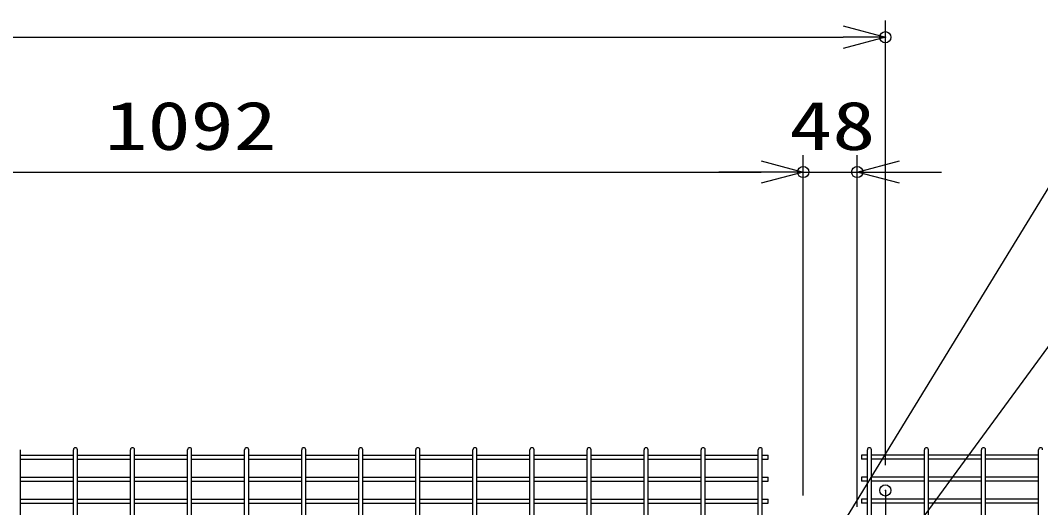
# Model space of a CAD drawing. Units: millimetres, scale not verified. Extents: x -4425 to 4425, y -3150 to 3150.
# Drawn here: x 2041 to 2948, y 962 to 1396 of the extents above; entities that cross this region are included whole.
import ezdxf
from ezdxf.enums import TextEntityAlignment as Align

# ---------------------------------------------------------------- set-up
doc = ezdxf.new("R2010")
doc.units = ezdxf.units.MM
doc.header["$LTSCALE"] = 20
doc.header["$PDMODE"] = 32
doc.header["$PDSIZE"] = 10
doc.linetypes.add('USER1', pattern=[2, 1.25, -0.25, 0.25, -0.25])
for name, color, linetype, lineweight in [('0-5_寸法', 4, 'Continuous', 25), ('0-8_J200', 3, 'Continuous', 25), ('0-A_LAYER04', 1, 'USER1', 25), ('0-C_LAYER15', 1, 'Continuous', 25), ('1-9_LAYER12', 3, 'Continuous', 25)]:
    doc.layers.add(name, color=color, linetype=linetype, lineweight=lineweight)
doc.layers.add('0-6_DEFPOINTS', color=7, linetype='Continuous')
doc.styles.add('ＭＳ ゴシック', font='')
doc.styles.get('ＭＳ ゴシック').set_extended_font_data('MS Gothic')

# ---------------------------------------------------------------- blocks, each defined once
blk = doc.blocks.new('_Open30')
at = {"layer": '0-5_寸法'}
blk.add_line((0, 0), (-20, 0), dxfattribs=at)
blk.add_lwpolyline([(-20, 5.36), (0, 0), (-20, -5.36)], dxfattribs=at)

msp = doc.modelspace()

# ---------------------------------------------------------------- linework, layer by layer
at = {"layer": '0-6_DEFPOINTS'}
for p in [(2810.39, 1380.71), (2737.39, 1260.71), (2785.39, 1260.71), (2810.39, 977.27)]:
    msp.add_point(p, dxfattribs=at)
at = {"layer": '0-8_J200'}
for p, q in [((2040.88, -952.9), (2040.88, 1013.5)), ((2040.88, 1008.67), (2088.05, 1008.67)), ((2088.05, -952.9), (2088.05, 1013.5)), ((2091.65, -952.9), (2091.65, 1013.5)), ((2091.65, 1008.67), (2138.82, 1008.67)), ((2138.82, -952.9), (2138.82, 1013.5)), ((2142.42, -952.9), (2142.42, 1013.5)), ((2142.42, 1008.67), (2189.59, 1008.67)), ((2189.59, -952.9), (2189.59, 1013.5)), ((2193.19, -952.9), (2193.19, 1013.5)), ((2193.19, 1008.67), (2240.36, 1008.67)), ((2240.36, -952.9), (2240.36, 1013.5)), ((2243.96, -952.9), (2243.96, 1013.5)), ((2243.96, 1008.67), (2291.13, 1008.67)), ((2291.13, -952.9), (2291.13, 1013.5)), ((2294.73, -952.9), (2294.73, 1013.5)), ((2294.73, 1008.67), (2341.9, 1008.67)), ((2341.9, -952.9), (2341.9, 1013.5)), ((2345.5, -952.9), (2345.5, 1013.5)), ((2345.5, 1008.67), (2392.67, 1008.67)), ((2392.67, -952.9), (2392.67, 1013.5)), ((2396.27, -952.9), (2396.27, 1013.5)), ((2396.27, 1008.67), (2443.44, 1008.67)), ((2443.44, -952.9), (2443.44, 1013.5)), ((2447.04, -952.9), (2447.04, 1013.5)), ((2447.04, 1008.67), (2494.21, 1008.67)), ((2494.21, -952.9), (2494.21, 1013.5)), ((2497.81, -952.9), (2497.81, 1013.5)), ((2497.81, 1008.67), (2544.98, 1008.67)), ((2544.98, -952.9), (2544.98, 1013.5)), ((2548.58, -952.9), (2548.58, 1013.5)), ((2548.58, 1008.67), (2595.75, 1008.67)), ((2595.75, -952.9), (2595.75, 1013.5)), ((2599.35, -952.9), (2599.35, 1013.5)), ((2599.35, 1008.67), (2646.52, 1008.67)), ((2646.52, -952.9), (2646.52, 1013.5)), ((2650.12, -952.9), (2650.12, 1013.5)), ((2650.12, 1008.67), (2697.29, 1008.67)), ((2697.29, -952.9), (2697.29, 1013.5)), ((2700.89, -952.9), (2700.89, 1013.5)), ((2700.89, 1008.67), (2706.09, 1008.67)), ((2706.09, 1005.07), (2706.09, 1008.67)), ((2794.39, 1008.67), (2789.19, 1008.67)), ((2789.19, 1008.67), (2789.19, 1005.07)), ((2794.39, -952.9), (2794.39, 1013.5)), ((2797.99, -952.9), (2797.99, 1013.5)), ((2845.16, 1008.67), (2797.99, 1008.67)), ((2845.16, -952.9), (2845.16, 1013.5)), ((2848.76, -952.9), (2848.76, 1013.5)), ((2895.93, 1008.67), (2848.76, 1008.67)), ((2895.93, -952.9), (2895.93, 1013.5)), ((2899.53, -952.9), (2899.53, 1013.5)), ((2946.7, 1008.67), (2899.53, 1008.67)), ((2946.7, -952.9), (2946.7, 1013.5)), ((2040.88, 1005.07), (2088.05, 1005.07)), ((2091.65, 1005.07), (2138.82, 1005.07)), ((2142.42, 1005.07), (2189.59, 1005.07)), ((2193.19, 1005.07), (2240.36, 1005.07)), ((2243.96, 1005.07), (2291.13, 1005.07)), ((2294.73, 1005.07), (2341.9, 1005.07)), ((2345.5, 1005.07), (2392.67, 1005.07)), ((2396.27, 1005.07), (2443.44, 1005.07)), ((2447.04, 1005.07), (2494.21, 1005.07)), ((2497.81, 1005.07), (2544.98, 1005.07)), ((2548.58, 1005.07), (2595.75, 1005.07)), ((2599.35, 1005.07), (2646.52, 1005.07)), ((2650.12, 1005.07), (2697.29, 1005.07)), ((2700.89, 1005.07), (2706.09, 1005.07)), ((2794.39, 1005.07), (2789.19, 1005.07)), ((2845.16, 1005.07), (2797.99, 1005.07)), ((2895.93, 1005.07), (2848.76, 1005.07)), ((2946.7, 1005.07), (2899.53, 1005.07)), ((2040.88, 989.1), (2088.05, 989.1)), ((2040.88, 985.5), (2088.05, 985.5)), ((2091.65, 989.1), (2138.82, 989.1)), ((2091.65, 985.5), (2138.82, 985.5)), ((2142.42, 989.1), (2189.59, 989.1)), ((2142.42, 985.5), (2189.59, 985.5)), ((2193.19, 989.1), (2240.36, 989.1)), ((2193.19, 985.5), (2240.36, 985.5)), ((2243.96, 989.1), (2291.13, 989.1)), ((2243.96, 985.5), (2291.13, 985.5)), ((2294.73, 989.1), (2341.9, 989.1)), ((2294.73, 985.5), (2341.9, 985.5)), ((2345.5, 989.1), (2392.67, 989.1)), ((2345.5, 985.5), (2392.67, 985.5)), ((2396.27, 989.1), (2443.44, 989.1)), ((2396.27, 985.5), (2443.44, 985.5)), ((2447.04, 989.1), (2494.21, 989.1)), ((2447.04, 985.5), (2494.21, 985.5)), ((2497.81, 989.1), (2544.98, 989.1)), ((2497.81, 985.5), (2544.98, 985.5)), ((2548.58, 989.1), (2595.75, 989.1)), ((2548.58, 985.5), (2595.75, 985.5)), ((2599.35, 989.1), (2646.52, 989.1)), ((2599.35, 985.5), (2646.52, 985.5)), ((2650.12, 989.1), (2697.29, 989.1)), ((2650.12, 985.5), (2697.29, 985.5)), ((2700.89, 989.1), (2706.09, 989.1)), ((2700.89, 985.5), (2706.09, 985.5)), ((2706.09, 985.5), (2706.09, 989.1)), ((2794.39, 989.1), (2789.19, 989.1)), ((2789.19, 989.1), (2789.19, 985.5)), ((2794.39, 985.5), (2789.19, 985.5)), ((2845.16, 989.1), (2797.99, 989.1)), ((2845.16, 985.5), (2797.99, 985.5)), ((2895.93, 989.1), (2848.76, 989.1)), ((2895.93, 985.5), (2848.76, 985.5)), ((2946.7, 989.1), (2899.53, 989.1)), ((2946.7, 985.5), (2899.53, 985.5)), ((2040.88, 969.52), (2088.05, 969.52)), ((2040.88, 965.92), (2088.05, 965.92)), ((2091.65, 969.52), (2138.82, 969.52)), ((2091.65, 965.92), (2138.82, 965.92)), ((2142.42, 969.52), (2189.59, 969.52)), ((2142.42, 965.92), (2189.59, 965.92)), ((2193.19, 969.52), (2240.36, 969.52)), ((2193.19, 965.92), (2240.36, 965.92)), ((2243.96, 969.52), (2291.13, 969.52)), ((2243.96, 965.92), (2291.13, 965.92)), ((2294.73, 969.52), (2341.9, 969.52)), ((2294.73, 965.92), (2341.9, 965.92)), ((2345.5, 969.52), (2392.67, 969.52)), ((2345.5, 965.92), (2392.67, 965.92)), ((2396.27, 969.52), (2443.44, 969.52)), ((2396.27, 965.92), (2443.44, 965.92)), ((2447.04, 969.52), (2494.21, 969.52)), ((2447.04, 965.92), (2494.21, 965.92)), ((2497.81, 969.52), (2544.98, 969.52)), ((2497.81, 965.92), (2544.98, 965.92)), ((2548.58, 969.52), (2595.75, 969.52)), ((2548.58, 965.92), (2595.75, 965.92)), ((2599.35, 969.52), (2646.52, 969.52)), ((2599.35, 965.92), (2646.52, 965.92)), ((2650.12, 969.52), (2697.29, 969.52)), ((2650.12, 965.92), (2697.29, 965.92)), ((2700.89, 969.52), (2706.09, 969.52)), ((2700.89, 965.92), (2706.09, 965.92)), ((2706.09, 965.92), (2706.09, 969.52)), ((2794.39, 969.52), (2789.19, 969.52)), ((2789.19, 969.52), (2789.19, 965.92)), ((2794.39, 965.92), (2789.19, 965.92)), ((2845.16, 969.52), (2797.99, 969.52)), ((2845.16, 965.92), (2797.99, 965.92)), ((2895.93, 969.52), (2848.76, 969.52)), ((2895.93, 965.92), (2848.76, 965.92)), ((2946.7, 969.52), (2899.53, 969.52)), ((2946.7, 965.92), (2899.53, 965.92))]:
    msp.add_line(p, q, dxfattribs=at)
for centre in [(2089.85, 1013.5), (2140.62, 1013.5), (2191.39, 1013.5), (2242.16, 1013.5), (2292.93, 1013.5), (2343.7, 1013.5), (2394.47, 1013.5), (2445.24, 1013.5), (2496.01, 1013.5), (2546.78, 1013.5), (2597.55, 1013.5), (2648.32, 1013.5), (2699.09, 1013.5), (2796.19, 1013.5), (2846.96, 1013.5), (2897.73, 1013.5), (2948.5, 1013.5)]:
    msp.add_arc(centre, 1.8, 0, 180, dxfattribs=at)
at = {"layer": '0-A_LAYER04'}
msp.add_line((2810.39, 977.27), (2810.39, -1380.96), dxfattribs=at)
at = {"layer": '0-C_LAYER15'}
for p, q in [((2810.39, 999.77), (2810.39, 1395.71)), ((2737.39, 972.8), (2737.39, 1275.71)), ((2737.39, 972.8), (2737.39, 1275.71)), ((2785.39, 962.8), (2785.39, 1275.71))]:
    msp.add_line(p, q, dxfattribs=at)
at = {"layer": '0-C_LAYER15', "color": 2}
for p, q in [((507.89, 1380.71), (2772.89, 1380.71)), ((1682.89, 1260.71), (2699.89, 1260.71)), ((2699.89, 1260.71), (2662.39, 1260.71)), ((2737.39, 1260.71), (2785.39, 1260.71)), ((2822.89, 1260.71), (2860.39, 1260.71))]:
    msp.add_line(p, q, dxfattribs=at)
at = {"layer": '1-9_LAYER12'}
for points in [[(3698.36, 1286.81), (2979.98, 1286.81), (2726.17, 872.48)], [(3544.96, 1153.35), (2990.63, 1153.35), (2822.69, 924.26)]]:
    msp.add_lwpolyline(points, dxfattribs=at)

# ---------------------------------------------------------------- block references
at = {"layer": '0-C_LAYER15', "xscale": 1.875, "yscale": 1.875}
for p in [(2810.39, 1380.71), (2737.39, 1260.71), (2737.39, 1260.71)]:
    msp.add_blockref('_Open30', p, dxfattribs=at)
at = {"layer": '0-C_LAYER15', "xscale": 1.875, "yscale": 1.875, "rotation": 180}
msp.add_blockref('_Open30', (2785.39, 1260.71), dxfattribs=at)

# ---------------------------------------------------------------- texts
at = {"layer": '0-C_LAYER15', "color": 3, "style": 'ＭＳ ゴシック', "width": 1.3}
for s, p in [('1092', (2115.8, 1267.39)), ('48', (2724.96, 1267.39))]:
    msp.add_text(s, height=43.26, dxfattribs=at).set_placement(p, align=Align.BOTTOM_LEFT)

doc.saveas('drawing.dxf')
